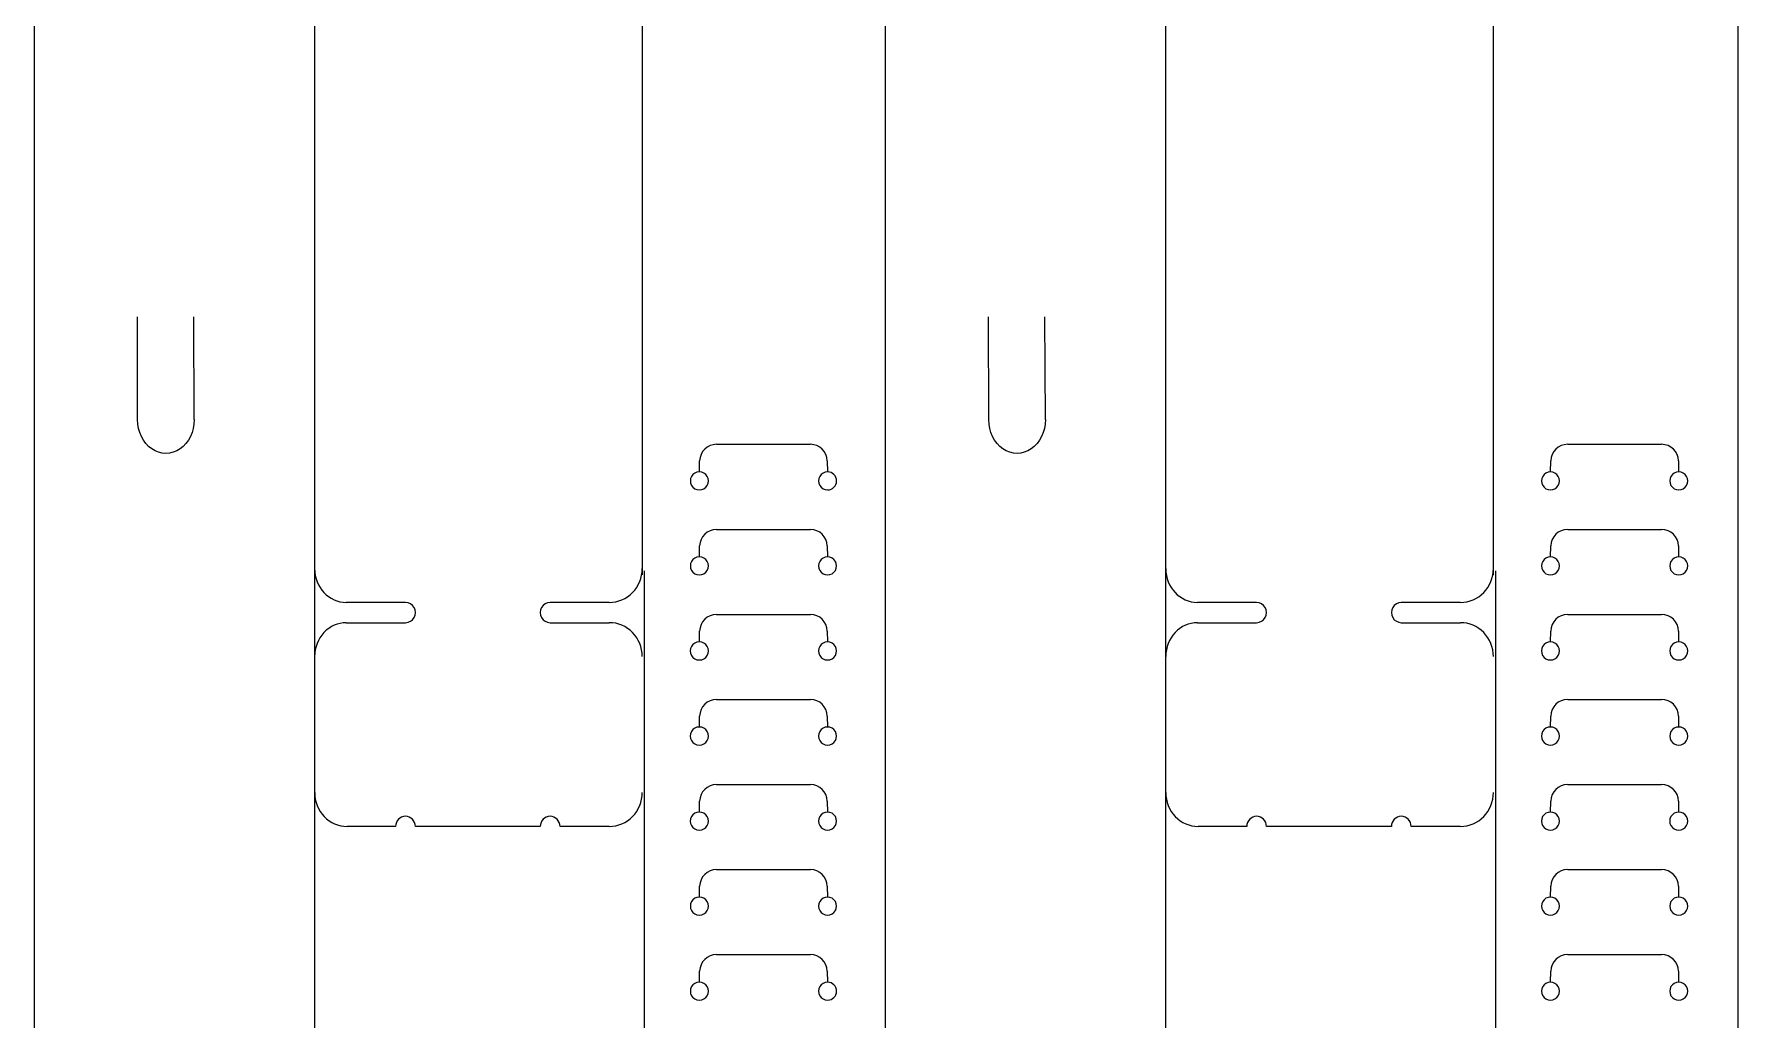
# Model space of a CAD drawing. Extents: x 9 to 642, y 361 to 1089.
# Drawn here: x 311.2 to 462.7, y 455.6 to 543.2 of the extents above; entities that cross this region are included whole.
import ezdxf

# ---------------------------------------------------------------- set-up
doc = ezdxf.new("R2010")
doc.units = 0
doc.layers.add('Layer_1', color=7, linetype='CONTINUOUS')

msp = doc.modelspace()

# ---------------------------------------------------------------- linework, layer by layer
at = {"layer": 'Layer_1', "color": 7}
for p, q in [((365.29518, 495.140796), (365.269251, 722.31126)), ((440.952281, 495.140796), (440.926352, 722.31126)), ((336.162253, 447.214227), (336.162253, 697.400475)), ((411.819355, 447.214227), (411.819355, 697.400475)), ((311.217919, 572.467056), (311.217919, 384.518954)), ((386.87502, 572.467056), (386.87502, 384.518954)), ((462.670737, 572.467056), (462.670737, 384.518954)), ((365.454459, 495.497732), (365.451813, 379.26208)), ((441.111561, 495.497732), (441.108915, 379.26208)), ((344.231913, 492.678348), (338.97144, 492.678348)), ((362.351267, 492.678348), (357.090795, 492.678348)), ((419.889014, 492.678348), (414.628542, 492.678348)), ((438.008369, 492.678348), (432.747896, 492.678348)), ((338.97144, 490.87807), (344.231913, 490.87807)), ((357.090795, 490.87807), (362.351267, 490.87807)), ((414.628542, 490.87807), (419.889014, 490.87807)), ((432.747896, 490.87807), (438.008369, 490.87807)), ((343.356115, 472.774406), (339.038009, 472.774406)), ((356.214071, 472.775358), (345.108636, 472.775358)), ((362.351267, 472.775358), (357.967545, 472.775358)), ((419.013217, 472.774406), (414.695111, 472.774406)), ((431.871173, 472.775358), (420.765737, 472.775358)), ((438.008369, 472.775358), (433.624646, 472.775358))]:
    msp.add_line(p, q, dxfattribs=at)
at = {"layer": 'Layer_1', "color": 1}
for p, q in [((320.422032, 508.926913), (320.398484, 518.052234)), ((325.451735, 508.926517), (325.404983, 518.051228)), ((396.079133, 508.926913), (396.055585, 518.052234)), ((401.108836, 508.926517), (401.062084, 518.051228)), ((371.880104, 506.725101), (380.224321, 506.725101)), ((447.537205, 506.725101), (455.881422, 506.725101)), ((370.364888, 504.276462), (370.380234, 505.248859)), ((381.724138, 505.248859), (381.739484, 504.276462)), ((446.021989, 504.276462), (446.037335, 505.248859)), ((457.38124, 505.248859), (457.396585, 504.276462)), ((370.352214, 504.276568), (370.352214, 504.276568)), ((381.75221, 504.276568), (381.75221, 504.276568)), ((446.009316, 504.276568), (446.009316, 504.276568)), ((457.409312, 504.276568), (457.409312, 504.276568)), ((371.880104, 499.168099), (380.224321, 499.168099)), ((447.537205, 499.168099), (455.881422, 499.168099)), ((370.364888, 496.719486), (370.380234, 497.691882)), ((381.724138, 497.691882), (381.739484, 496.719486)), ((446.021989, 496.719486), (446.037335, 497.691882)), ((457.38124, 497.691882), (457.396585, 496.719486)), ((370.352214, 496.719591), (370.352214, 496.719591)), ((381.75221, 496.719591), (381.75221, 496.719591)), ((446.009316, 496.719591), (446.009316, 496.719591)), ((457.409312, 496.719591), (457.409312, 496.719591)), ((371.880104, 491.611122), (380.224321, 491.611122)), ((447.537205, 491.611122), (455.881422, 491.611122)), ((370.364888, 489.162509), (370.380234, 490.134906)), ((381.724138, 490.134906), (381.739484, 489.162509)), ((446.021989, 489.162509), (446.037335, 490.134906)), ((457.38124, 490.134906), (457.396585, 489.162509)), ((370.352214, 489.162589), (370.352214, 489.162589)), ((381.75221, 489.162589), (381.75221, 489.162589)), ((446.009316, 489.162589), (446.009316, 489.162589)), ((457.409312, 489.162589), (457.409312, 489.162589)), ((371.880104, 484.054146), (380.224321, 484.054146)), ((447.537205, 484.054146), (455.881422, 484.054146)), ((370.364888, 481.605507), (370.380234, 482.577903)), ((381.724138, 482.577903), (381.739484, 481.605507)), ((446.021989, 481.605507), (446.037335, 482.577903)), ((457.38124, 482.577903), (457.396585, 481.605507)), ((370.352214, 481.605613), (370.352214, 481.605613)), ((381.75221, 481.605613), (381.75221, 481.605613)), ((446.009316, 481.605613), (446.009316, 481.605613)), ((457.409312, 481.605613), (457.409312, 481.605613)), ((371.880104, 476.49717), (380.224321, 476.49717)), ((447.537205, 476.49717), (455.881422, 476.49717)), ((370.352214, 474.048636), (370.352214, 474.048636)), ((370.364888, 474.04853), (370.380234, 475.020927)), ((381.724138, 475.020927), (381.739484, 474.04853)), ((381.75221, 474.048636), (381.75221, 474.048636)), ((446.009316, 474.048636), (446.009316, 474.048636)), ((446.021989, 474.04853), (446.037335, 475.020927)), ((457.38124, 475.020927), (457.396585, 474.04853)), ((457.409312, 474.048636), (457.409312, 474.048636)), ((371.880104, 468.940194), (380.224321, 468.940194)), ((447.537205, 468.940194), (455.881422, 468.940194)), ((370.352214, 466.49166), (370.352214, 466.49166)), ((370.364888, 466.491554), (370.380234, 467.463951)), ((381.724138, 467.463951), (381.739484, 466.491554)), ((381.75221, 466.49166), (381.75221, 466.49166)), ((446.009316, 466.49166), (446.009316, 466.49166)), ((446.021989, 466.491554), (446.037335, 467.463951)), ((457.38124, 467.463951), (457.396585, 466.491554)), ((457.409312, 466.49166), (457.409312, 466.49166)), ((371.880104, 461.383217), (380.224321, 461.383217)), ((447.537205, 461.383217), (455.881422, 461.383217)), ((370.352214, 458.934684), (370.352214, 458.934684)), ((370.364888, 458.934578), (370.380234, 459.906975)), ((381.724138, 459.906975), (381.739484, 458.934578)), ((381.75221, 458.934684), (381.75221, 458.934684)), ((446.009316, 458.934684), (446.009316, 458.934684)), ((446.021989, 458.934578), (446.037335, 459.906975)), ((457.38124, 459.906975), (457.396585, 458.934578)), ((457.409312, 458.934684), (457.409312, 458.934684))]:
    msp.add_line(p, q, dxfattribs=at)
for points in [[(321.679332, 506.324472), (320.901192, 506.860915), (320.422032, 507.852335), (320.422032, 508.925247)], [(325.451735, 508.925194), (325.451735, 507.852282), (324.972389, 506.860915), (324.194276, 506.324472)], [(397.336433, 506.324472), (396.558294, 506.860915), (396.079133, 507.852335), (396.079133, 508.925247)], [(401.108836, 508.925194), (401.108836, 507.852282), (400.62949, 506.860915), (399.851377, 506.324472)], [(324.194276, 506.324472), (323.416136, 505.788003), (322.457445, 505.788003), (321.679332, 506.324472)], [(371.880104, 506.725101), (371.060937, 506.725104), (370.393261, 506.067922), (370.380286, 505.248859)], [(381.724138, 505.248859), (381.711164, 506.067922), (381.043487, 506.725104), (380.224321, 506.725101)], [(399.851377, 506.324472), (399.073238, 505.788003), (398.114546, 505.788003), (397.336433, 506.324472)], [(447.537205, 506.725101), (446.718039, 506.725104), (446.050362, 506.067922), (446.037388, 505.248859)], [(457.38124, 505.248859), (457.368266, 506.067922), (456.700589, 506.725104), (455.881423, 506.725101)], [(369.659387, 503.876564), (369.51648, 503.629041), (369.51648, 503.32408), (369.659387, 503.076557)], [(370.352214, 504.276568), (370.066399, 504.276568), (369.802295, 504.124087), (369.659387, 503.876564)], [(369.659387, 503.076557), (369.802295, 502.829033), (370.066399, 502.676553), (370.352214, 502.676553)], [(371.045041, 503.876564), (370.902133, 504.124087), (370.638029, 504.276568), (370.352214, 504.276568)], [(370.352214, 502.676553), (370.638029, 502.676553), (370.902133, 502.829033), (371.045041, 503.076557)], [(371.045041, 503.076557), (371.187948, 503.32408), (371.187948, 503.629041), (371.045041, 503.876564)], [(381.059384, 503.876564), (380.916476, 503.629041), (380.916476, 503.32408), (381.059384, 503.076557)], [(381.75221, 504.276568), (381.466395, 504.276568), (381.202291, 504.124087), (381.059384, 503.876564)], [(381.059384, 503.076557), (381.202291, 502.829033), (381.466395, 502.676553), (381.75221, 502.676553)], [(382.552218, 503.47656), (382.552218, 503.918392), (382.194042, 504.276568), (381.75221, 504.276568)], [(381.75221, 502.676553), (382.194042, 502.676553), (382.552218, 503.034728), (382.552218, 503.47656)], [(445.316489, 503.876564), (445.173581, 503.629041), (445.173581, 503.32408), (445.316489, 503.076557)], [(446.009316, 504.276568), (445.723501, 504.276568), (445.459396, 504.124087), (445.316489, 503.876564)], [(445.316489, 503.076557), (445.459396, 502.829033), (445.723501, 502.676553), (446.009316, 502.676553)], [(446.702142, 503.876564), (446.559235, 504.124087), (446.295131, 504.276568), (446.009316, 504.276568)], [(446.009316, 502.676553), (446.295131, 502.676553), (446.559235, 502.829033), (446.702142, 503.076557)], [(446.702142, 503.076557), (446.84505, 503.32408), (446.84505, 503.629041), (446.702142, 503.876564)], [(456.716485, 503.876564), (456.573578, 503.629041), (456.573578, 503.32408), (456.716485, 503.076557)], [(457.409312, 504.276568), (457.123497, 504.276568), (456.859393, 504.124087), (456.716485, 503.876564)], [(456.716485, 503.076557), (456.859393, 502.829033), (457.123497, 502.676553), (457.409312, 502.676553)], [(458.102139, 503.876564), (457.959231, 504.124087), (457.695127, 504.276568), (457.409312, 504.276568)], [(457.409312, 502.676553), (457.695127, 502.676553), (457.959231, 502.829033), (458.102139, 503.076557)], [(458.102139, 503.076557), (458.245046, 503.32408), (458.245046, 503.629041), (458.102139, 503.876564)], [(371.880104, 499.168099), (371.060948, 499.168102), (370.393275, 498.510935), (370.380286, 497.691882)], [(381.724138, 497.691882), (381.71115, 498.510935), (381.043477, 499.168102), (380.224321, 499.168099)], [(447.537205, 499.168099), (446.718049, 499.168102), (446.050376, 498.510935), (446.037388, 497.691882)], [(457.38124, 497.691882), (457.368251, 498.510935), (456.700579, 499.168102), (455.881423, 499.168099)], [(369.659387, 496.319588), (369.51648, 496.072065), (369.51648, 495.767103), (369.659387, 495.51958)], [(370.352214, 496.719591), (370.066399, 496.719592), (369.802295, 496.567111), (369.659387, 496.319588)], [(369.659387, 495.51958), (369.802295, 495.272057), (370.066399, 495.119577), (370.352214, 495.119577)], [(371.045041, 496.319588), (370.902133, 496.567111), (370.638029, 496.719592), (370.352214, 496.719591)], [(370.352214, 495.119577), (370.638029, 495.119577), (370.902133, 495.272057), (371.045041, 495.51958)], [(371.045041, 495.51958), (371.187949, 495.767103), (371.187949, 496.072065), (371.045041, 496.319588)], [(381.059384, 496.319588), (380.916476, 496.072065), (380.916476, 495.767103), (381.059384, 495.51958)], [(381.75221, 496.719591), (381.466395, 496.719592), (381.202291, 496.567111), (381.059384, 496.319588)], [(381.059384, 495.51958), (381.202291, 495.272057), (381.466395, 495.119577), (381.75221, 495.119577)], [(382.445037, 496.319588), (382.30213, 496.567111), (382.038026, 496.719592), (381.75221, 496.719591)], [(381.75221, 495.119577), (382.038026, 495.119577), (382.30213, 495.272057), (382.445037, 495.51958)], [(382.445037, 495.51958), (382.587945, 495.767103), (382.587945, 496.072065), (382.445037, 496.319588)], [(445.316489, 496.319588), (445.173581, 496.072065), (445.173581, 495.767103), (445.316489, 495.51958)], [(446.009316, 496.719591), (445.7235, 496.719592), (445.459396, 496.567111), (445.316489, 496.319588)], [(445.316489, 495.51958), (445.459396, 495.272057), (445.7235, 495.119577), (446.009316, 495.119577)], [(446.702142, 496.319588), (446.559235, 496.567111), (446.295131, 496.719592), (446.009316, 496.719591)], [(446.009316, 495.119577), (446.295131, 495.119577), (446.559235, 495.272057), (446.702142, 495.51958)], [(446.702142, 495.51958), (446.84505, 495.767103), (446.84505, 496.072065), (446.702142, 496.319588)], [(456.716485, 496.319588), (456.573577, 496.072065), (456.573577, 495.767103), (456.716485, 495.51958)], [(457.409312, 496.719591), (457.123497, 496.719592), (456.859393, 496.567111), (456.716485, 496.319588)], [(456.716485, 495.51958), (456.859393, 495.272057), (457.123497, 495.119577), (457.409312, 495.119577)], [(458.102139, 496.319588), (457.959231, 496.567111), (457.695127, 496.719592), (457.409312, 496.719591)], [(457.409312, 495.119577), (457.695127, 495.119577), (457.959231, 495.272057), (458.102139, 495.51958)], [(458.102139, 495.51958), (458.245046, 495.767103), (458.245046, 496.072065), (458.102139, 496.319588)], [(371.880104, 491.611122), (371.060948, 491.611125), (370.393275, 490.953959), (370.380286, 490.134906)], [(381.724138, 490.134906), (381.71115, 490.953959), (381.043477, 491.611125), (380.224321, 491.611122)], [(447.537205, 491.611122), (446.718049, 491.611125), (446.050376, 490.953959), (446.037388, 490.134906)], [(457.38124, 490.134906), (457.368251, 490.953959), (456.700579, 491.611125), (455.881423, 491.611122)], [(369.656851, 488.763475), (369.513266, 488.515507), (369.513266, 488.209682), (369.656851, 487.961714)], [(370.352214, 489.162589), (370.065677, 489.163682), (369.800436, 489.011443), (369.656851, 488.763475)], [(369.656851, 487.961714), (369.800436, 487.713746), (370.065677, 487.561507), (370.352214, 487.5626)], [(371.047577, 488.763475), (370.903992, 489.011443), (370.638752, 489.163682), (370.352214, 489.162589)], [(370.352214, 487.5626), (370.638752, 487.561507), (370.903992, 487.713746), (371.047577, 487.961714)], [(371.047577, 487.961714), (371.191162, 488.209682), (371.191162, 488.515507), (371.047577, 488.763475)], [(381.056848, 488.763475), (380.913262, 488.515507), (380.913262, 488.209682), (381.056848, 487.961714)], [(381.75221, 489.162589), (381.465673, 489.163682), (381.200433, 489.011443), (381.056848, 488.763475)], [(381.056848, 487.961714), (381.200433, 487.713746), (381.465673, 487.561507), (381.75221, 487.5626)], [(382.447573, 488.763475), (382.303988, 489.011443), (382.038748, 489.163682), (381.75221, 489.162589)], [(381.75221, 487.5626), (382.038748, 487.561507), (382.303988, 487.713746), (382.447573, 487.961714)], [(382.447573, 487.961714), (382.591158, 488.209682), (382.591158, 488.515507), (382.447573, 488.763475)], [(445.313953, 488.763475), (445.170368, 488.515507), (445.170368, 488.209682), (445.313953, 487.961714)], [(446.009316, 489.162589), (445.722778, 489.163682), (445.457538, 489.011443), (445.313953, 488.763475)], [(445.313953, 487.961714), (445.457538, 487.713746), (445.722778, 487.561507), (446.009316, 487.5626)], [(446.704679, 488.763475), (446.561093, 489.011443), (446.295853, 489.163682), (446.009316, 489.162589)], [(446.009316, 487.5626), (446.295853, 487.561507), (446.561093, 487.713746), (446.704679, 487.961714)], [(446.704679, 487.961714), (446.848264, 488.209682), (446.848264, 488.515507), (446.704679, 488.763475)], [(456.713949, 488.763475), (456.570364, 488.515507), (456.570364, 488.209682), (456.713949, 487.961714)], [(457.409312, 489.162589), (457.122775, 489.163682), (456.857534, 489.011443), (456.713949, 488.763475)], [(456.713949, 487.961714), (456.857534, 487.713746), (457.122775, 487.561507), (457.409312, 487.5626)], [(458.104675, 488.763475), (457.96109, 489.011443), (457.695849, 489.163682), (457.409312, 489.162589)], [(457.409312, 487.5626), (457.695849, 487.561507), (457.96109, 487.713746), (458.104675, 487.961714)], [(458.104675, 487.961714), (458.24826, 488.209682), (458.24826, 488.515507), (458.104675, 488.763475)], [(371.880104, 484.054146), (371.060937, 484.054149), (370.393261, 483.396967), (370.380286, 482.577903)], [(381.724138, 482.577903), (381.711164, 483.396967), (381.043487, 484.054149), (380.224321, 484.054146)], [(447.537205, 484.054146), (446.718039, 484.054149), (446.050362, 483.396967), (446.037388, 482.577903)], [(457.38124, 482.577903), (457.368266, 483.396967), (456.700589, 484.054149), (455.881423, 484.054146)], [(369.656851, 481.206499), (369.513266, 480.958531), (369.513266, 480.652706), (369.656851, 480.404738)], [(370.352214, 481.605613), (370.065677, 481.606706), (369.800436, 481.454467), (369.656851, 481.206499)], [(369.656851, 480.404738), (369.800436, 480.15677), (370.065677, 480.004531), (370.352214, 480.005624)], [(371.047577, 481.206499), (370.903992, 481.454467), (370.638752, 481.606706), (370.352214, 481.605613)], [(370.352214, 480.005624), (370.638752, 480.004531), (370.903992, 480.15677), (371.047577, 480.404738)], [(371.047577, 480.404738), (371.191162, 480.652706), (371.191162, 480.958531), (371.047577, 481.206499)], [(381.056848, 481.206499), (380.913262, 480.958531), (380.913262, 480.652706), (381.056848, 480.404738)], [(381.75221, 481.605613), (381.465673, 481.606706), (381.200433, 481.454467), (381.056848, 481.206499)], [(381.056848, 480.404738), (381.200433, 480.15677), (381.465673, 480.004531), (381.75221, 480.005624)], [(382.447573, 481.206499), (382.303988, 481.454467), (382.038748, 481.606706), (381.75221, 481.605613)], [(381.75221, 480.005624), (382.038748, 480.004531), (382.303988, 480.15677), (382.447573, 480.404738)], [(382.447573, 480.404738), (382.591158, 480.652706), (382.591158, 480.958531), (382.447573, 481.206499)], [(445.313953, 481.206499), (445.170368, 480.958531), (445.170368, 480.652706), (445.313953, 480.404738)], [(446.009316, 481.605613), (445.722778, 481.606706), (445.457538, 481.454467), (445.313953, 481.206499)], [(445.313953, 480.404738), (445.457538, 480.15677), (445.722778, 480.004531), (446.009316, 480.005624)], [(446.704679, 481.206499), (446.561093, 481.454467), (446.295853, 481.606706), (446.009316, 481.605613)], [(446.009316, 480.005624), (446.295853, 480.004531), (446.561093, 480.15677), (446.704679, 480.404738)], [(446.704679, 480.404738), (446.848264, 480.652706), (446.848264, 480.958531), (446.704679, 481.206499)], [(456.713949, 481.206499), (456.570364, 480.958531), (456.570364, 480.652706), (456.713949, 480.404738)], [(457.409312, 481.605613), (457.122775, 481.606706), (456.857534, 481.454467), (456.713949, 481.206499)], [(456.713949, 480.404738), (456.857534, 480.15677), (457.122775, 480.004531), (457.409312, 480.005624)], [(458.104675, 481.206499), (457.96109, 481.454467), (457.695849, 481.606706), (457.409312, 481.605613)], [(457.409312, 480.005624), (457.695849, 480.004531), (457.96109, 480.15677), (458.104675, 480.404738)], [(458.104675, 480.404738), (458.24826, 480.652706), (458.24826, 480.958531), (458.104675, 481.206499)], [(371.880104, 476.49717), (371.060937, 476.497173), (370.393261, 475.83999), (370.380286, 475.020927)], [(381.724138, 475.020927), (381.711164, 475.83999), (381.043487, 476.497173), (380.224321, 476.49717)], [(447.537205, 476.49717), (446.718039, 476.497173), (446.050362, 475.83999), (446.037388, 475.020927)], [(457.38124, 475.020927), (457.368266, 475.83999), (456.700589, 476.497173), (455.881423, 476.49717)], [(370.352214, 474.048636), (370.065629, 474.049802), (369.800313, 473.897579), (369.656683, 473.649581)], [(371.047746, 473.649581), (370.904115, 473.897579), (370.6388, 474.049802), (370.352214, 474.048636)], [(381.75221, 474.048636), (381.465625, 474.049802), (381.200309, 473.897579), (381.056679, 473.649581)], [(382.447742, 473.649581), (382.304112, 473.897579), (382.038796, 474.049802), (381.75221, 474.048636)], [(446.009316, 474.048636), (445.72273, 474.049802), (445.457414, 473.897579), (445.313784, 473.649581)], [(446.704847, 473.649581), (446.561217, 473.897579), (446.295901, 474.049802), (446.009316, 474.048636)], [(457.409312, 474.048636), (457.122727, 474.049802), (456.857411, 473.897579), (456.713781, 473.649581)], [(458.104843, 473.649581), (457.961213, 473.897579), (457.695897, 474.049802), (457.409312, 474.048636)], [(369.656683, 473.649581), (369.513053, 473.401583), (369.513053, 473.095701), (369.656683, 472.847703)], [(369.656683, 472.847703), (369.800313, 472.599705), (370.065629, 472.447483), (370.352214, 472.448648)], [(370.352214, 472.448648), (370.6388, 472.447483), (370.904115, 472.599705), (371.047746, 472.847703)], [(371.047746, 472.847703), (371.191376, 473.095701), (371.191376, 473.401583), (371.047746, 473.649581)], [(381.056679, 473.649581), (380.913049, 473.401583), (380.913049, 473.095701), (381.056679, 472.847703)], [(381.056679, 472.847703), (381.200309, 472.599705), (381.465625, 472.447483), (381.75221, 472.448648)], [(381.75221, 472.448648), (382.038796, 472.447483), (382.304112, 472.599705), (382.447742, 472.847703)], [(382.447742, 472.847703), (382.591372, 473.095701), (382.591372, 473.401583), (382.447742, 473.649581)], [(445.313784, 473.649581), (445.170154, 473.401583), (445.170154, 473.095701), (445.313784, 472.847703)], [(445.313784, 472.847703), (445.457414, 472.599705), (445.72273, 472.447483), (446.009316, 472.448648)], [(446.009316, 472.448648), (446.295901, 472.447483), (446.561217, 472.599705), (446.704847, 472.847703)], [(446.704847, 472.847703), (446.848477, 473.095701), (446.848477, 473.401583), (446.704847, 473.649581)], [(456.713781, 473.649581), (456.57015, 473.401583), (456.57015, 473.095701), (456.713781, 472.847703)], [(456.713781, 472.847703), (456.857411, 472.599705), (457.122727, 472.447483), (457.409312, 472.448648)], [(457.409312, 472.448648), (457.695897, 472.447483), (457.961213, 472.599705), (458.104843, 472.847703)], [(458.104843, 472.847703), (458.248473, 473.095701), (458.248473, 473.401583), (458.104843, 473.649581)], [(371.880104, 468.940194), (371.060937, 468.940196), (370.393261, 468.283014), (370.380286, 467.463951)], [(381.724138, 467.463951), (381.711164, 468.283014), (381.043487, 468.940196), (380.224321, 468.940194)], [(447.537205, 468.940194), (446.718039, 468.940196), (446.050362, 468.283014), (446.037388, 467.463951)], [(457.38124, 467.463951), (457.368266, 468.283014), (456.700589, 468.940196), (455.881423, 468.940194)], [(370.352214, 466.49166), (370.066399, 466.49166), (369.802295, 466.33918), (369.659387, 466.091656)], [(371.045041, 466.091656), (370.902133, 466.33918), (370.638029, 466.49166), (370.352214, 466.49166)], [(381.75221, 466.49166), (381.466395, 466.49166), (381.202291, 466.33918), (381.059384, 466.091656)], [(382.445037, 466.091656), (382.30213, 466.33918), (382.038026, 466.49166), (381.75221, 466.49166)], [(446.009316, 466.49166), (445.7235, 466.49166), (445.459396, 466.33918), (445.316489, 466.091656)], [(446.702142, 466.091656), (446.559235, 466.33918), (446.295131, 466.49166), (446.009316, 466.49166)], [(457.409312, 466.49166), (457.123497, 466.49166), (456.859393, 466.33918), (456.716485, 466.091656)], [(458.102139, 466.091656), (457.959231, 466.33918), (457.695127, 466.49166), (457.409312, 466.49166)], [(369.659387, 466.091656), (369.51648, 465.844133), (369.51648, 465.539172), (369.659387, 465.291649)], [(369.659387, 465.291649), (369.802295, 465.044126), (370.066399, 464.891645), (370.352214, 464.891645)], [(370.352214, 464.891645), (370.638029, 464.891645), (370.902133, 465.044126), (371.045041, 465.291649)], [(371.045041, 465.291649), (371.187949, 465.539172), (371.187949, 465.844133), (371.045041, 466.091656)], [(381.059384, 466.091656), (380.916476, 465.844133), (380.916476, 465.539172), (381.059384, 465.291649)], [(381.059384, 465.291649), (381.202291, 465.044126), (381.466395, 464.891645), (381.75221, 464.891645)], [(381.75221, 464.891645), (382.038026, 464.891645), (382.30213, 465.044126), (382.445037, 465.291649)], [(382.445037, 465.291649), (382.587945, 465.539172), (382.587945, 465.844133), (382.445037, 466.091656)], [(445.316489, 466.091656), (445.173581, 465.844133), (445.173581, 465.539172), (445.316489, 465.291649)], [(445.316489, 465.291649), (445.459396, 465.044126), (445.7235, 464.891645), (446.009316, 464.891645)], [(446.009316, 464.891645), (446.295131, 464.891645), (446.559235, 465.044126), (446.702142, 465.291649)], [(446.702142, 465.291649), (446.84505, 465.539172), (446.84505, 465.844133), (446.702142, 466.091656)], [(456.716485, 466.091656), (456.573577, 465.844133), (456.573577, 465.539172), (456.716485, 465.291649)], [(456.716485, 465.291649), (456.859393, 465.044126), (457.123497, 464.891645), (457.409312, 464.891645)], [(457.409312, 464.891645), (457.695127, 464.891645), (457.959231, 465.044126), (458.102139, 465.291649)], [(458.102139, 465.291649), (458.245046, 465.539172), (458.245046, 465.844133), (458.102139, 466.091656)], [(371.880104, 461.383217), (371.060937, 461.38322), (370.393261, 460.726038), (370.380286, 459.906975)], [(381.724138, 459.906975), (381.711164, 460.726038), (381.043487, 461.38322), (380.224321, 461.383217)], [(447.537205, 461.383217), (446.718039, 461.38322), (446.050362, 460.726038), (446.037388, 459.906975)], [(457.38124, 459.906975), (457.368266, 460.726038), (456.700589, 461.38322), (455.881423, 461.383217)], [(370.352214, 458.934684), (370.066399, 458.934684), (369.802295, 458.782203), (369.659387, 458.53468)], [(371.045041, 458.53468), (370.902133, 458.782203), (370.638029, 458.934684), (370.352214, 458.934684)], [(381.75221, 458.934684), (381.466395, 458.934684), (381.202291, 458.782203), (381.059384, 458.53468)], [(382.552218, 458.134676), (382.552218, 458.576508), (382.194042, 458.934684), (381.75221, 458.934684)], [(446.009316, 458.934684), (445.723501, 458.934684), (445.459396, 458.782203), (445.316489, 458.53468)], [(446.702142, 458.53468), (446.559235, 458.782203), (446.295131, 458.934684), (446.009316, 458.934684)], [(457.409312, 458.934684), (457.123497, 458.934684), (456.859393, 458.782203), (456.716485, 458.53468)], [(458.102139, 458.53468), (457.959231, 458.782203), (457.695127, 458.934684), (457.409312, 458.934684)], [(369.659387, 458.53468), (369.51648, 458.287157), (369.51648, 457.982196), (369.659387, 457.734673)], [(369.659387, 457.734673), (369.802295, 457.48715), (370.066399, 457.334669), (370.352214, 457.334669)], [(370.352214, 457.334669), (370.638029, 457.334669), (370.902133, 457.48715), (371.045041, 457.734673)], [(371.045041, 457.734673), (371.187948, 457.982196), (371.187948, 458.287157), (371.045041, 458.53468)], [(381.059384, 458.53468), (380.916476, 458.287157), (380.916476, 457.982196), (381.059384, 457.734673)], [(381.059384, 457.734673), (381.202291, 457.48715), (381.466395, 457.334669), (381.75221, 457.334669)], [(381.75221, 457.334669), (382.194042, 457.334669), (382.552218, 457.692844), (382.552218, 458.134676)], [(445.316489, 458.53468), (445.173581, 458.287157), (445.173581, 457.982196), (445.316489, 457.734673)], [(445.316489, 457.734673), (445.459396, 457.48715), (445.723501, 457.334669), (446.009316, 457.334669)], [(446.009316, 457.334669), (446.295131, 457.334669), (446.559235, 457.48715), (446.702142, 457.734673)], [(446.702142, 457.734673), (446.84505, 457.982196), (446.84505, 458.287157), (446.702142, 458.53468)], [(456.716485, 458.53468), (456.573578, 458.287157), (456.573578, 457.982196), (456.716485, 457.734673)], [(456.716485, 457.734673), (456.859393, 457.48715), (457.123497, 457.334669), (457.409312, 457.334669)], [(457.409312, 457.334669), (457.695127, 457.334669), (457.959231, 457.48715), (458.102139, 457.734673)], [(458.102139, 457.734673), (458.245046, 457.982196), (458.245046, 458.287157), (458.102139, 458.53468)]]:
    msp.add_open_spline(points, degree=3, dxfattribs=at)
at = {"layer": 'Layer_1', "color": 7}
for points in [[(336.157861, 495.681184), (336.157865, 494.023067), (337.418625, 492.678901), (338.973848, 492.678904)], [(364.417774, 493.557159), (364.965846, 494.119854), (365.27375, 494.883032), (365.273749, 495.678803)], [(411.814962, 495.681184), (411.814966, 494.023067), (413.075726, 492.678901), (414.630949, 492.678904)], [(440.074876, 493.557159), (440.622948, 494.119854), (440.930851, 494.883032), (440.93085, 495.678803)], [(344.991197, 492.228279), (344.834581, 492.506783), (344.545144, 492.678348), (344.231913, 492.678348)], [(344.991197, 491.32814), (345.147813, 491.606644), (345.147813, 491.949775), (344.991197, 492.228279)], [(356.33151, 492.228279), (356.174895, 491.949775), (356.174895, 491.606644), (356.33151, 491.32814)], [(357.090795, 492.678348), (356.777564, 492.678348), (356.488126, 492.506783), (356.33151, 492.228279)], [(362.351267, 492.678348), (363.126357, 492.678347), (363.869702, 492.994464), (364.417774, 493.557159)], [(420.648298, 492.228279), (420.491683, 492.506783), (420.202245, 492.678348), (419.889014, 492.678348)], [(420.648298, 491.32814), (420.804914, 491.606644), (420.804914, 491.949775), (420.648298, 492.228279)], [(431.988612, 492.228279), (431.831996, 491.949775), (431.831996, 491.606644), (431.988612, 491.32814)], [(432.747896, 492.678348), (432.434665, 492.678348), (432.145227, 492.506783), (431.988612, 492.228279)], [(438.008369, 492.678348), (438.783459, 492.678347), (439.526804, 492.994464), (440.074876, 493.557159)], [(338.973848, 490.877541), (338.226999, 490.877542), (337.510739, 490.561229), (336.982639, 489.998187)], [(344.231913, 490.87807), (344.545144, 490.87807), (344.834581, 491.049636), (344.991197, 491.32814)], [(356.33151, 491.32814), (356.488126, 491.049636), (356.777564, 490.87807), (357.090795, 490.87807)], [(364.417774, 489.99926), (363.869702, 490.561954), (363.126357, 490.878072), (362.351267, 490.87807)], [(414.630949, 490.877541), (413.884101, 490.877542), (413.167841, 490.561229), (412.63974, 489.998187)], [(419.889014, 490.87807), (420.202245, 490.87807), (420.491683, 491.049636), (420.648298, 491.32814)], [(431.988612, 491.32814), (432.145227, 491.049636), (432.434665, 490.87807), (432.747896, 490.87807)], [(440.074876, 489.99926), (439.526804, 490.561954), (438.783459, 490.878072), (438.008369, 490.87807)], [(336.982639, 489.998187), (336.454538, 489.435144), (336.157856, 488.671495), (336.157861, 487.875235)], [(365.273749, 487.877616), (365.27375, 488.673387), (364.965846, 489.436565), (364.417774, 489.99926)], [(412.63974, 489.998187), (412.111639, 489.435144), (411.814958, 488.671495), (411.814962, 487.875235)], [(440.93085, 487.877616), (440.930851, 488.673387), (440.622948, 489.436565), (440.074876, 489.99926)], [(336.159263, 475.776765), (336.15926, 474.98049), (336.462554, 474.216827), (337.002424, 473.653775)], [(364.417774, 473.654169), (364.965846, 474.216863), (365.27375, 474.980042), (365.273749, 475.775812)], [(411.816365, 475.776765), (411.816361, 474.98049), (412.119655, 474.216827), (412.659525, 473.653775)], [(440.074876, 473.654169), (440.622948, 474.216863), (440.930851, 474.980042), (440.93085, 475.775812)], [(337.002424, 473.653775), (337.542294, 473.090722), (338.274517, 472.774404), (339.038009, 472.774406)], [(344.231899, 473.671997), (343.749017, 473.671997), (343.357038, 473.271121), (343.355163, 472.775358)], [(345.108636, 472.775358), (345.10676, 473.271121), (344.714782, 473.671997), (344.231899, 473.671997)], [(357.090808, 473.671775), (356.60801, 473.671775), (356.216067, 473.271033), (356.214071, 472.775358)], [(357.967545, 472.775358), (357.965549, 473.271033), (357.573606, 473.671775), (357.090808, 473.671775)], [(362.351267, 472.775358), (363.126357, 472.775356), (363.869702, 473.091474), (364.417774, 473.654169)], [(412.659525, 473.653775), (413.199396, 473.090722), (413.931618, 472.774404), (414.695111, 472.774406)], [(419.889001, 473.671997), (419.406118, 473.671997), (419.01414, 473.271121), (419.012264, 472.775358)], [(420.765737, 472.775358), (420.763862, 473.271121), (420.371883, 473.671997), (419.889001, 473.671997)], [(432.747909, 473.671775), (432.265112, 473.671775), (431.873168, 473.271033), (431.871173, 472.775358)], [(433.624646, 472.775358), (433.622651, 473.271033), (433.230707, 473.671775), (432.747909, 473.671775)], [(438.008369, 472.775358), (438.783459, 472.775356), (439.526804, 473.091474), (440.074876, 473.654169)]]:
    msp.add_open_spline(points, degree=3, dxfattribs=at)

doc.saveas('drawing.dxf')
